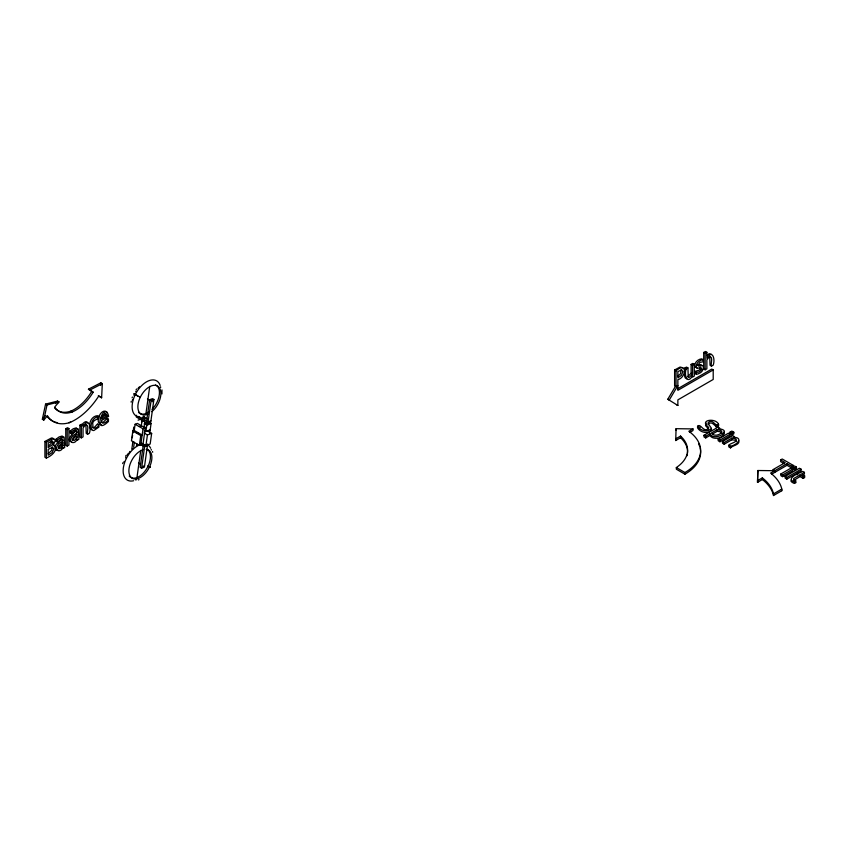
<?xml version="1.0" encoding="UTF-8"?>
<svg xmlns="http://www.w3.org/2000/svg" width="847" height="847" viewBox="0 0 847 847"><rect width="100%" height="100%" fill="white"/><g stroke="black" fill="none" stroke-linecap="round" stroke-linejoin="round"><path stroke-width="1.27" d="M133.826 393.781L138.41 396.385L134.271 393.739M150.205 467.258L147.516 466.041M675.715 440.535L675.715 438.873L680.564 436.067L680.564 437.73L675.715 440.535L676.075 428.698L692.973 428.91L692.973 430.572L689.871 432.362M757.504 480.673L762.353 477.877L762.353 479.529L757.504 482.335L757.864 470.509L774.761 470.71L774.761 472.372L771.659 474.161M757.504 482.335L757.864 470.509M100.74 385.396L100.867 382.812L102.307 383.649L101.629 397.804L98.316 395.74M161.957 393.94L161.968 389.885M55.14 447.904C54.24 443.076 61.492 442.018 61.397 438.418M132.831 431.007L140.74 435.57L142.148 435.04L134.25 430.477L132.831 431.007L131.454 440.789L139.363 445.353L143.048 443.976L145.356 427.237L143.937 427.767L144.773 421.838M132.259 437.751L132.598 435.379M132.926 433.008L133.762 427.079M134.08 431.642L135.118 424.252L137.383 423.405L145.292 427.968L143.027 428.815L135.118 424.252M131.857 448.942L132.915 441.414M136.589 415.242L136.335 417.031L147.833 423.669L150.671 422.611L153.91 399.477L152.481 398.651L149.644 399.71L146.647 421.054M133.646 447.258L134.355 442.24M136.483 446.21L136.833 443.69M141.565 422.547L141.894 420.176M141.258 426.274L142.084 420.345M139.363 445.353L140.74 435.57M140.782 444.823L143.027 428.815M136.949 477.581L140.761 450.403M145.938 413.527L149.75 386.359M143.154 445.967L140.157 467.311L141.597 468.147L144.424 467.089L147.674 443.955M149.675 433.389L151.052 423.606L146.806 425.194L145.928 431.419L144.255 430.445M141.597 468.147L144.837 445.014M147.833 423.669L151.084 400.536L153.91 399.477M145.917 445.638L147.42 434.966L151.666 433.378L150.163 444.05L145.917 445.638L141.608 443.15M143.016 467.618L143.259 465.839M152.248 401.785L152.502 400.006M131.137 402.187L131.285 401.277M70.693 422.24L69.073 422.759A47.908 27.665 -60 0 1 47.432 415.729L43.79 420.091L42.35 419.254L45.579 404.104L57.564 401.086L59.004 401.912L54.727 407.026A36.22 20.91 -60 0 0 72.313 411.949A36.22 20.91 -60 0 0 93.17 392.214L89.867 390.033L102.307 383.649M696.975 367.545L695.26 367.312C693.344 363.363 697.875 359.001 701.729 358.842L703.169 359.668L703.169 361.807L699.961 362.347L697.928 365.184L698.733 366.158L702.968 365.565L703.476 368.096L702.512 370.52A5.537 3.197 -60 0 1 700.49 372.701L697.61 374.12L694.688 373.463C693.227 369.408 701.475 372.267 700.257 367.196M694.688 371.23C699.23 375.602 706.313 364.877 697.399 368.466L696.7 368.149C694.773 364.199 699.315 359.837 703.169 359.668M43.79 420.091L47.019 404.94L59.004 401.912M122.667 463.595L122.889 462.758M132.121 397.878L132.397 397.042M149.4 467.226L150.11 467.343M708.018 424.718L708.272 424.167C712.793 419.583 715.408 429.26 718.552 425.925L718.552 424.262C715.842 417.529 698.426 419.784 708.621 427.354L708.695 427.915C704.09 434.088 700.638 422.589 697.568 426.253L697.568 427.915C700.194 432.372 708.113 434.553 711.438 429.895L711.364 428.963M125.652 456.141L126.118 455.347M677.568 388.837L711.776 369.08L713.206 369.917L713.206 379.456L677.865 399.869L677.865 405.469L667.796 399.244L675.758 385.84M97.373 424.051C101.661 425.925 91.476 431.631 92.895 425.3C91.254 419 99.48 420.165 98.919 416.523C92.926 416.862 89.464 424.58 91.868 429.673A5.611 3.24 -60 0 0 93.953 430.477L98.919 427.057L98.919 424.823C96.41 422.304 95.7 428.582 92.672 427.544M61.016 447.184L61.577 446.358M791.331 479.815L790.96 481.212L792.284 482.494L794.486 483.425L796.042 482.525C793.607 477.094 790.547 480.577 800.044 474.892L803.221 476.723L804.65 475.898L804.65 477.56L803.221 478.386L800.044 476.554L793.417 480.651M136.092 389.758L136.611 389.006M61.577 442.515L61.577 444.707L58.02 448.042M63.017 445.533L61.079 447.957L58.845 448.825L58.803 445.914L63.017 442.25L63.017 445.533L61.577 444.707M77.183 437.359L74.462 440.334L72.641 440.218L73.477 436.999L77.183 434.066L77.183 437.359L75.743 436.523L72.186 439.858M108.448 419.329C107.336 422.018 101.344 425.819 101.534 420.493L108.638 416.396C104.71 398.217 91.137 437.92 108.448 421.499L108.448 419.329C105.716 416.851 104.414 424.019 100.994 422.304M694.265 364.242L692.539 365.237L692.539 374.078L689.267 377.339A1.874 1.08 -60 0 1 688.251 377.095L687.923 367.894L686.197 368.89C683.847 375.56 687.372 384.834 692.539 375.761L692.539 377.074L694.265 376.079L694.265 364.242L692.825 363.405L691.099 364.411L691.099 373.252L687.838 376.513A1.874 1.08 -60 0 1 687.393 376.608M82.381 424.379C83.281 422.727 86.69 420.038 87.739 422.907M42.35 419.254L45.272 415.771M55.479 403.585L57.564 401.086M706.165 423.129L705.53 425.607L708.621 429.016M706.959 355.338L709.267 353.665L711.289 354.205M61.577 447.618L63.017 448.444L63.017 447.184C61.206 453.209 53.435 451.049 57.607 445.268C58.327 442.526 64.383 442.028 62.614 439C59.809 438.047 58.422 443.87 55.976 441.298L55.976 439.265L59.099 436.925L62.191 436.025L63.229 437.539M57.405 442.123L57.405 440.101L58.782 438.958L62.318 436.914L64.118 437.126L64.732 447.46L63.017 448.444M75.743 439.445L77.183 440.271L77.183 439.011C75.372 445.024 67.601 442.875 71.773 437.094C72.493 434.342 78.549 433.844 76.781 430.816C73.975 429.874 72.588 435.686 70.142 433.113L70.142 431.091L73.266 428.741L76.357 427.841L77.395 429.365M71.572 433.95L71.572 431.917L72.948 430.784L76.484 428.73L78.284 428.953L78.898 439.275L77.183 440.271M75.701 430.657C73.816 432.256 65.028 440.779 71.794 441.975M48.787 445.628L51.244 443.341L51.476 440.535M48.205 453.547L51.741 450.392L52.069 446.877M677.664 376.333L680.575 373.707L681.104 369.62M65.759 428.709L67.485 427.714L68.925 428.54L68.925 445.035L67.199 446.041L65.759 445.204L65.759 428.709L67.199 429.545L68.925 428.54M44.912 441.456L46.341 442.293L52.165 439.042L54.197 438.915C57.289 440.62 51.519 445.66 54.144 445.342L54.949 445.734C57.596 451.44 50.841 456.152 46.341 458.079L44.912 457.242L44.912 441.456L51.434 437.984L52.758 438.09L53.456 439.159M87.665 434.225C86.532 432.065 89.56 425.427 86.299 424.792A4.161 2.403 -60 0 0 84.382 426.232L83.048 428.042L83.048 436.883L81.323 437.878L79.883 437.052L79.883 425.205L81.608 424.209L83.048 425.046L83.048 426.359C88.257 417.264 91.72 426.623 89.39 433.23L87.665 434.225L86.225 433.389L85.896 424.188M79.883 425.205L81.323 426.041L83.048 425.046M101.185 417.518L105.526 415.009L106.955 415.835L101.534 418.969C100.782 416.173 106.722 410.668 106.955 415.835M711.48 366.137C710.358 363.988 713.386 357.339 710.125 356.703A4.161 2.403 -60 0 0 708.208 358.154L706.874 359.954L706.874 368.794L705.149 369.8L703.709 368.964L703.709 352.468L705.435 351.473L706.874 352.299L706.874 358.27C712.083 349.176 715.546 358.535 713.206 365.142L711.48 366.137L710.051 365.311L709.712 356.111M667.796 399.244L669.236 400.08L677.865 385.544L676.044 386.603L674.604 385.766L674.604 369.98L680.109 367.037L682.809 367.767M703.709 352.468L705.149 353.305L706.874 352.299M674.604 369.98L676.044 370.817C687.023 361.034 686.726 377.317 677.865 379.668L677.865 390.319L713.206 369.917M686.726 378.853C682.555 377.783 685.932 370.806 684.757 368.064L686.483 367.069L687.923 367.894M696.213 372.002L696.128 374.3M692.973 428.91L688.833 431.292A53.562 30.926 0 0 1 684.948 472.531L684.948 474.193L676.33 469.206L676.33 467.544A45.95 26.532 0 0 0 680.564 436.067M697.568 426.253C700.194 430.721 708.113 432.891 711.438 428.233L708.134 423.638L708.272 422.505C712.793 417.92 715.408 427.597 718.552 424.262M703.984 435.273L718.023 427.163L719.749 428.159L718.679 428.783C734.063 430.16 713.957 442.145 710.008 433.791L705.71 436.269L703.984 435.273L703.984 436.925L705.71 437.931L710.008 435.443L710.008 433.791M717.229 429.62L711.416 432.976C713.83 436.819 719.664 435.252 721.962 432.129L721.104 430.52L717.229 429.62L717.229 431.282L712.38 434.077M730.05 432.129L731.84 431.091L733.809 432.224L733.809 433.886L732.02 434.924L730.05 433.791L730.05 432.129L732.02 433.262L733.809 432.224M718.203 439.106L728.452 433.188L730.178 434.183L730.178 435.845L719.929 441.763L718.203 440.768L718.203 439.106L719.929 440.101L730.178 434.183M736.583 441.329L736.276 440.991A4.161 2.403 0 0 0 734.074 440.059L731.84 439.805L724.185 444.22L722.459 443.225L722.459 441.562L732.719 435.644L734.444 436.639L733.301 437.296C743.782 437.264 737.409 444.94 730.516 446.221L728.791 445.226L728.791 446.888L730.516 447.883C732.369 445.469 739.844 444.993 738.933 440.863M722.459 441.562L724.185 442.568L731.84 438.143L734.074 438.397A4.161 2.403 0 0 1 736.276 439.328C737.366 442.473 730.093 443.172 728.791 445.226M784.28 463.722L780.606 461.594L780.606 459.932L782.226 459L793.216 465.352L793.216 467.015L791.606 467.946L787.011 465.299L774.963 472.255L774.963 470.593L787.011 463.637L791.606 466.284L793.216 465.352M773.142 471.207L773.142 469.545L785.201 462.589L780.606 459.932M774.761 470.71L770.622 473.102A58.824 33.965 0 0 1 781.792 489.09L781.792 490.752L773.523 495.527A58.824 33.965 0 0 0 762.353 479.529M780.828 473.981L791.077 468.063L792.803 469.058L792.803 470.72L782.554 476.639L780.828 475.643L780.828 473.981L782.554 474.976L792.803 469.058M792.676 467.004L794.465 465.966L796.434 467.099L796.434 468.762L794.645 469.799L792.676 468.666L792.676 467.004L794.645 468.137L796.434 467.099M785.127 476.469L799.409 468.222L801.135 469.217L801.135 470.868L786.852 479.116L785.127 478.121L785.127 476.469L786.852 477.464L801.135 469.217M802.458 475.156L804.417 474.024L804.417 472.361L801.474 474.066L804.65 475.898M773.523 495.527L773.523 493.865L781.792 489.09M797.154 474.881L797.154 473.219L798.319 473.897C794.158 474.362 787.032 480.355 794.486 481.763L796.042 480.874M138.4 479.931L139.067 479.582M93.17 392.214L88.427 389.197L100.867 382.812M69.613 422.579L72.016 421.52A52.08 30.069 -60 0 0 98.813 395.941L101.629 397.804M138.093 420.154L143.757 418.037L144.001 416.258A20.328 11.742 -60 0 1 143.312 416.491M150.914 420.832L148.087 421.891L138.675 416.459M147.473 422.547L144.286 423.733L146.806 425.194M139.077 426.528L141.333 425.681M136.78 433.283L138.199 432.753M144.17 432.076L150.173 429.831M147.42 445.734L144.593 446.793L140.411 444.379M57.628 450.159L56.04 450.096L55.193 448.645M697.303 365.332L700.818 364.496L701.962 365.385M68.618 422.621L70.216 422.346M694.688 373.463L696.17 373.283M101.322 424.548C93.826 423.309 101.481 406.74 106.902 412.256M717.229 431.282L720.31 431.801L722.057 433.357M52.705 444.516L54.017 445.755M700.204 368.678L701.634 369.514M691.099 364.411L692.539 365.237M684.757 368.064L686.197 368.89M691.099 373.252L692.539 374.078M804.417 472.361L802.691 471.366L799.748 473.071L798.583 472.393M676.425 404.644L677.865 405.469M773.142 469.545L774.963 470.593M676.33 467.544L684.948 472.531M149.644 399.71L151.084 400.536M147.452 399.022L149.379 400.133M143.598 416.608L147.78 419.021M142.317 417.211L145.186 418.873M148.532 422.155L151.052 423.606M88.427 389.197L90.354 390.351M147.357 430.89L151.666 433.378M144.181 433.092L147.42 434.966M106.902 418.556L108.342 419.381M98.919 416.523L97.479 415.686C91.497 416.036 88.035 423.744 90.438 428.847A5.611 3.24 -60 0 0 91.688 429.651M97.373 417.984L98.919 418.757M56.94 401.849L58.369 402.674M54.579 407.936A36.22 20.91 -60 0 0 70.873 411.113L72.313 411.949M45.579 404.104L47.019 404.94M138.474 463.065L140.39 464.177M75.743 431.652L77.183 432.478M70.142 431.091L71.572 431.917M61.577 439.826L63.017 440.652M55.976 439.265L57.405 440.101M723.92 432.002C725.837 438.026 712.782 440.811 710.008 435.443M718.023 425.183L718.552 425.925M104.933 412.976L105.526 415.009M152.513 451.462L152.704 452.266M699.971 426.676L700.183 427.661M803.221 476.723L803.221 478.386M800.044 474.892L800.044 476.554M794.645 468.137L794.645 469.799M794.486 481.763L794.486 483.425M791.606 466.284L791.606 467.946M787.011 463.637L787.011 465.299M786.852 477.464L786.852 479.116M782.554 474.976L782.554 476.639M758.224 480.26L758.224 481.922M732.02 433.262L732.02 434.924M731.84 438.143L731.84 439.805M730.516 446.221L730.516 447.883M724.185 442.568L724.185 444.22M719.929 440.101L719.929 441.763M716.382 425.522L716.382 427.174M716.244 425.438L716.244 427.1M705.71 436.269L705.71 437.931M705.149 353.305L705.149 369.8M676.435 438.46L676.435 440.112M676.044 370.817L676.044 386.603M676.075 428.698L676.075 430.361M81.323 426.041L81.323 437.878M67.199 429.545L67.199 446.041M46.341 442.293L46.341 458.079M139.384 416.999A20.328 11.742 -60 0 1 137.405 390.859A20.328 11.742 -60 0 1 160.168 385.417M160.538 386.772A20.328 11.742 -60 0 1 160.676 387.492M762.353 477.877A58.824 33.965 0 0 1 773.523 493.865M781.421 489.312A58.824 33.965 0 0 1 781.792 490.752M700.046 447.735A53.562 30.926 0 0 1 684.948 474.193M698.542 443.754A53.562 30.926 0 0 1 699.686 446.507M687.446 453.876A45.95 26.532 0 0 1 687.076 455.739M680.564 437.73A45.95 26.532 0 0 1 687.542 452.933M91.741 391.388A36.22 20.91 -60 0 1 70.873 411.113M57.045 422.611A47.908 27.665 -60 0 1 46.818 416.099M144.382 420.779A2.033 0.953 8 0 1 141.491 419.699M144.403 426.814A2.033 0.953 8 0 1 143.937 427.767M147.939 414.141A16.262 9.391 -60 0 1 139.48 399.075A16.262 9.391 -60 0 1 158.685 386.952A16.262 9.391 -60 0 1 151.867 411.653M132.407 400.335A16.262 9.391 -60 0 1 132.545 399.625M133.921 395.274A16.262 9.391 -60 0 1 134.239 394.554M135.711 391.727A16.262 9.391 -60 0 1 136.134 391.049M137.976 388.487A16.262 9.391 -60 0 1 138.485 387.894M138.993 387.323A16.262 9.391 -60 0 1 139.511 386.772M155.477 384.919A16.262 9.391 -60 0 1 152.047 409.334M148.754 412.076A16.262 9.391 -60 0 1 144.297 414.003L143.768 414.088A16.262 9.391 -60 0 1 138.516 412.351M146.086 449.344A16.262 9.391 -60 0 1 147.134 471.027A16.262 9.391 -60 0 1 129.115 473.346A16.262 9.391 -60 0 1 142.942 449.757M146.933 444.537A20.328 11.742 -60 0 1 150.671 448.232M151.179 449.461A20.328 11.742 -60 0 1 151.38 450.128M136.42 479.698A20.328 11.742 -60 0 1 135.711 480.027M133.635 480.736A20.328 11.742 -60 0 1 123.577 466.485A20.328 11.742 -60 0 1 140.697 444.484M123.916 462.229A16.262 9.391 -60 0 1 124.128 461.499M125.589 457.878A16.262 9.391 -60 0 1 125.949 457.168M127.145 455.104A16.262 9.391 -60 0 1 127.579 454.437M128.035 453.78A16.262 9.391 -60 0 1 128.511 453.156M129.496 451.949A16.262 9.391 -60 0 1 130.004 451.377M132.143 449.323A16.262 9.391 -60 0 1 132.704 448.878M147.304 449.386A16.262 9.391 -60 0 1 149.21 463.425L148.945 464.156A16.262 9.391 -60 0 1 130.999 477.528M130.597 477.295A16.262 9.391 -60 0 1 129.866 476.734M129.527 476.406A16.262 9.391 -60 0 1 129.21 476.035M53.732 449.048L52.175 452.594L48.163 455.231L48.163 449.408L52.62 447.248L53.732 449.048M682.788 371.738L681.507 375.274L677.865 377.878L677.865 371.568L681.803 369.895L682.788 371.738M53.086 442.261L52.323 444.728L48.163 447.65L48.163 443.034L52.387 441.001L53.086 442.261M139.099 396.64L140.358 397.084L139.099 396.64M149.559 466.686L150.088 467.078L149.559 466.686"/></g></svg>
